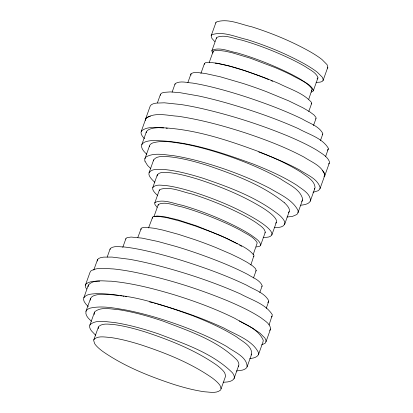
<?xml version="1.0" encoding="UTF-8"?>
<svg xmlns="http://www.w3.org/2000/svg" width="413" height="413" viewBox="0 0 413 413"><rect width="100%" height="100%" fill="white"/><g stroke="black" fill="none" stroke-linecap="round" stroke-linejoin="round"><path stroke-width="0.62" d="M213.118 52.26L213.16 51.465L213.686 50.871L217.703 50.247L225.188 51.197L232.323 52.797L250.541 58.259L275.006 67.541A68.625 11.327 19.7 0 1 291.356 74.98C298.454 79.146 307.365 82.068 312.135 89.115L308.764 99.203M145.546 120.467L145.629 118.861L150.203 106.084L151.246 104.773L153.233 103.782L156.129 103.126L164.348 102.806L181.193 104.566A129.352 21.347 19.7 0 1 201.683 108.521C231.27 115.335 260.309 124.576 288.357 136.207C298.176 140.405 307.922 144.855 317.096 150.342C321.582 153.44 327.153 156.202 329.378 161.483L329.29 163.089L324.716 175.866L324.024 176.738M324.716 175.866L324.804 174.265L323.952 172.397L322.217 170.306M263.169 237.325C266.086 237.294 269.963 237.702 271.831 234.976L276.405 222.199C276.999 219.783 274.965 217.801 273.52 216.144A94.314 15.565 19.7 0 0 263.019 208.085C242.787 195.592 220.599 186.531 198.018 179.242C189.108 176.511 180.068 174.043 170.812 172.799C166.491 172.706 160.538 170.992 157.332 174.771L152.758 187.548C152.165 189.965 154.199 191.947 155.644 193.604A94.314 15.565 19.7 0 0 157.642 195.468M157.188 176.005L157.332 174.771M271.831 234.976C272.42 232.56 270.391 230.578 268.94 228.921A94.314 15.565 19.7 0 0 258.445 220.867C238.213 208.374 216.02 199.309 193.444 192.019C184.528 189.288 175.489 186.826 166.232 185.582C161.911 185.483 155.964 183.775 152.758 187.548M284.381 202.726C262.028 184.766 234.496 174.673 207.646 165.474C194.957 161.555 182.035 158.024 168.778 156.728C163.878 156.785 156.961 155.273 153.657 159.898L149.083 172.675L148.912 174.1A111.365 18.378 19.7 0 0 153.935 181.462L154.849 182.247M153.543 160.848L153.657 159.898M274.284 227.656C277.81 227.47 282.6 227.769 284.655 224.29L284.831 222.865A111.365 18.378 19.7 0 0 279.808 215.503C257.449 197.543 229.917 187.45 203.067 178.256C190.378 174.332 177.461 170.806 164.204 169.511C159.299 169.567 152.382 168.05 149.083 172.675M284.655 224.29L289.234 211.513L289.405 210.088A111.365 18.378 19.7 0 0 284.381 202.726M158.205 205.276L158.308 204.45C165.613 201.002 174.518 205.726 182.04 206.928C196.877 211.167 211.342 216.655 225.431 222.932A70.236 11.595 19.7 0 1 240.81 230.449C246.473 234.063 253.809 236.706 257.232 242.813L253.174 254.671M97.308 261.057L97.52 259.627L98.65 258.476L100.705 257.64L103.663 257.123L112.031 257.077L129.269 259.25A122.991 20.299 19.7 0 1 157.162 265.363C185.607 272.786 213.624 282.058 240.526 293.953C251.362 299.957 265.595 303.761 272.368 314.825L269.039 324.969M236.381 371.019L242.369 370.12A131.881 21.765 19.7 0 0 247.108 366.806L251.682 354.029C252.106 345.702 242.204 341.427 236.649 336.946C222.659 328.196 207.496 321.515 192.169 315.491C162.03 304.861 130.616 293.261 98.206 294.608A131.881 21.765 19.7 0 0 91.495 297.159L90.54 298.537L85.966 311.314C84.995 315.418 88.707 318.691 91.397 321.237M90.287 300.205L90.54 298.537M247.108 366.806C247.067 356.61 233.779 351.855 226.866 346.559C212.112 338.139 196.412 331.484 180.496 325.599C162.799 319.182 144.71 313.766 126.244 310.065C114.587 308.129 102.47 305.522 90.7 308A131.881 21.765 19.7 0 0 85.966 311.314M249.793 358.634C252.885 358.174 256.618 357.694 258.404 354.793L262.978 342.01L263.251 340.24C258.316 328.872 244.821 324.391 234.868 318.361C215.302 308.692 194.755 301.149 173.93 294.701C153.399 288.589 132.501 283.199 111.123 281.181C103.761 281.284 93.968 278.914 88.397 284.991L83.824 297.773L83.545 299.544L84.19 301.614L85.765 303.963L88.253 306.549M88.124 286.761L88.397 284.991M258.404 354.793L258.677 353.022C252.694 340.08 235.673 334.773 224.037 328.118C202.561 318.206 180.166 310.359 157.394 304.025M160.301 95.346L160.585 94.087L161.736 93.09L163.765 92.383L170.399 91.908L180.063 92.698L198.529 95.94A115.459 19.055 19.7 0 1 226.773 103.028C251.181 110.034 275.27 118.314 298.475 128.67C308.573 134.38 322.104 137.839 328.345 148.262L328.061 149.527L327.297 150.193M216.453 38.363L216.644 37.495C224.445 33.943 233.748 38.75 241.713 40.102C258.584 44.986 274.996 51.413 290.85 58.971A73.896 12.194 19.7 0 1 305.357 66.658C309.776 69.771 315.738 72.198 317.953 77.453L317.762 78.315L317.045 78.96M110.049 249.509L110.369 248.404C114.21 245.534 119.569 246.928 124.014 246.969C133.972 248.043 143.776 250.185 153.502 252.534A107.137 17.682 19.7 0 1 181.214 260.257C203.532 267.242 225.617 275.161 246.742 285.249C254.207 289.792 264.526 292.641 268.78 300.819L268.46 301.918L267.717 302.497M174.957 84.464L175.298 83.509C180.471 80.509 187.027 82.739 192.634 83.08C202.7 84.701 212.612 87.133 222.447 89.797A98.542 16.262 19.7 0 1 248.905 97.845C267.097 103.957 285.109 110.72 302.399 119.078C309.28 123.348 318.981 125.96 322.842 133.585L322.501 134.545M159.284 190.574L159.609 189.655C169.407 185.716 181.823 191.916 191.627 193.909C209.184 199.422 226.314 206.361 242.679 214.786A79.373 13.102 19.7 0 1 256.21 222.674C259.509 225.302 264.201 227.558 265.306 231.956L264.976 232.875M86.544 289.048L85.486 286.999L85.388 285.223L89.967 272.446L90.834 270.969C97.483 266.881 105.929 268.682 113.317 268.935A133.957 22.111 19.7 0 1 132.16 271.739C164.751 278.145 196.624 288.073 227.331 300.69C238.915 305.646 250.469 310.875 261.021 317.814C264.681 320.803 270.396 323.668 270.561 329.001L265.987 341.778L265.12 343.255L261.682 344.891M141.184 131.618L145.758 118.836M93.777 270.081L97.52 259.627M141.778 144.679L146.357 131.897M157.425 102.816L160.337 94.685M107.199 257.062L110.111 248.925M144.917 158.7L149.496 145.918M172.128 92.094L175.04 83.963M89.9 325.067L94.474 312.29M122.775 247.366L125.898 238.652M93.818 339.832L98.392 327.055M187.869 82.574L190.987 73.865M137.828 237.485L141.339 228.136L143.548 227.387L145.448 227.289L154.447 228.301L162.985 230.113L178.421 234.326L194.946 239.7A76.426 12.612 19.7 0 1 215.772 247.511L230.991 254.047L240.005 258.399L247.351 262.425L252.575 265.869L255.487 268.564L256.184 270.432L253.484 277.985M214.843 41.682L211.915 38.383L211.172 35.792L215.932 22.498M200.894 73.447L204.43 63.571L205.71 62.554L208.741 62.239L216.995 63.21L229.411 66.09L244.527 70.608L260.164 76.059A71.821 11.853 19.7 0 1 279.214 83.669C290.2 89.265 303.39 93.002 311.629 102.563L311.67 103.364L308.759 111.495M154.803 202.866L159.377 190.083M211.905 50.68L216.484 37.903M148.535 227.945L152.748 216.902L154.921 216.293L158.7 216.366L167.823 217.904L180.615 221.26L195.53 226.076L210.454 231.631A69.167 11.414 19.7 0 1 228.007 239.106C236.84 243.918 247.661 247.201 254 255.368L250.887 264.867M153.941 216.649L158.308 204.45M209.21 62.502L213.16 51.465M313.348 90.69L317.922 77.912M260.634 245.224L265.213 232.442M323.049 80.535L327.808 67.247L327.065 64.65L321.98 59.524A86.327 14.248 19.7 0 0 309.719 51.486C291.356 41.202 271.769 33.169 251.724 26.793C240.511 24.382 227.625 17.991 216.267 22.044L215.751 23.009M313.467 125.598L315.966 118.629M259.798 292.502L262.085 286.111M234.021 378.613L238.595 365.83M320.473 140.482L322.76 134.091M297.974 212.71L302.548 199.928M266.225 308.366L268.718 301.397M325.609 156.475L328.309 148.923M310.261 201.172L314.84 188.39M320.008 188.674L324.587 175.892M145.572 119.693L146.181 118.061C155.371 111.871 167.735 115.681 178.039 116.244C201.048 119.687 223.567 125.826 245.673 132.991C265.698 139.702 285.548 147.229 304.205 157.198C311.474 162.087 322.212 165.845 324.773 175.04L324.164 176.671M125.795 239.086L126.146 238.26L127.116 237.63L131.066 237.052L142.01 238.115L157.849 241.466L176.175 246.509A90.22 14.889 19.7 0 1 200.909 254.63C216.897 260.391 232.767 266.617 247.852 274.48C252.704 277.753 259.829 279.89 262.183 285.677L261.837 286.503M146.099 132.728L146.811 131.148L148.288 129.873L150.446 128.908A135.541 22.369 19.7 0 1 160.678 127.643C194.1 129.047 226.391 139.671 257.542 151.163C272.673 157.157 287.675 163.729 301.444 172.474C306.58 176.506 314.489 180.285 315.098 187.564L314.381 189.144M315.718 118.965L316.079 118.257L315.935 117.369L313.994 114.964L309.642 111.722L302.837 107.741L288.744 100.86L266.055 91.526A82.693 13.65 19.7 0 0 243.272 83.514L220.232 76.777L205.638 73.566L198.421 72.621L193.62 72.647L191.234 73.529L190.873 74.237L191.018 75.125M211.172 35.792L211.688 34.821C223.046 30.774 235.931 37.16 247.15 39.576C267.196 45.946 286.777 53.979 305.145 64.268A86.327 14.248 19.7 0 1 317.406 72.306L322.491 77.427L323.234 80.024L322.718 80.989L321.608 81.707L319.925 82.172L316.1 82.347M327.292 68.212L327.808 67.247M85.388 285.223L86.255 283.752C90.122 280.974 95.212 281.258 99.75 281.181M269.694 330.472L270.561 329.001M255.797 271.067L256.184 270.432M288.413 212.726L289.234 211.513M251.047 354.943L251.682 354.029M311.242 103.962L311.67 103.364M275.631 223.196L276.405 222.199M83.824 297.773C86.678 293.705 92.435 294.025 96.859 293.612C104.334 293.509 111.784 294.402 119.166 295.501M145.629 118.861L146.672 117.555L150.394 116.167M253.536 256.741L254.005 256.158M328.598 163.961L329.29 163.089M311.572 90.499L312.094 89.91M271.403 317.024L272.157 316.26M154.333 216.619L156.883 216.014L163.367 216.484L177.466 219.706L196.557 225.89L220.857 235.709A70.236 11.595 19.7 0 1 235.74 242.968M311.257 92.161L313.183 91.097L313.379 90.23C311.165 84.98 305.197 82.554 300.783 79.435A73.896 12.194 19.7 0 0 286.276 71.748C270.422 64.196 254.01 57.768 237.134 52.885C229.169 51.532 219.871 46.726 212.07 50.278L211.874 51.14L212.814 53.07M313.028 192.282L318.062 190.76L319.59 189.448L320.194 187.817C317.633 178.623 306.9 174.864 299.626 169.98C286.493 162.913 272.694 157.183 258.739 151.948M256.199 246.989L259.519 246.334L260.402 245.652L260.727 244.733C259.622 240.335 254.935 238.079 251.636 235.451A79.373 13.102 19.7 0 0 238.1 227.568C220.279 218.42 201.585 210.935 182.36 205.297C173.646 203.712 163.651 198.741 155.035 202.432L154.71 203.351L154.947 204.492L157.079 207.347M287.025 217.016L292.45 216.402L296.622 214.615A126.399 20.862 19.7 0 0 297.918 210.243C292.27 199.52 280.009 194.482 270.112 188.473C254.935 180.543 239.044 174.064 222.87 168.478C206.727 163.021 190.264 158.344 173.414 155.66C164.555 154.865 154.529 152.351 146.269 156.795A126.399 20.862 19.7 0 0 144.973 161.168M223.18 382.231C226.768 382.082 230.986 382.03 233.644 379.263A119.352 19.7 19.7 0 0 232.369 372.717C212.313 352.888 184.281 343.755 158.463 333.869C143.853 328.97 128.959 324.721 113.704 322.408C106.131 321.97 96.781 319.301 90.277 324.422A119.352 19.7 19.7 0 0 91.547 330.963L95.63 335.211M163.672 127.916C156.434 127.793 147.694 125.975 141.607 130.838L140.998 132.47L141.344 134.406L142.645 136.615L144.498 138.66M166.088 128.133L167.301 128.242M215.188 63.158L217.057 63.395M217.682 63.473C234.073 66.354 249.798 72.146 265.249 78.191M120.384 295.713L121.603 295.92M122.826 296.131L124.045 296.338M125.263 296.549L126.481 296.756M149.578 301.934L153.228 302.889M154.421 303.214L156.202 303.7M265.786 78.403L268.687 79.606M239.282 320.958L252.198 327.891L260.035 333.208L264.831 337.958L265.884 340.002L265.987 341.778M236.236 243.231L237.361 243.851M239.607 245.095L241.682 246.318M150.822 168.68L147.508 165.401L144.973 161.168M146.76 154.25C144.338 151.907 141.339 149.17 141.52 145.505L142.237 143.925L143.714 142.655A135.541 22.369 19.7 0 1 151.989 140.585C186.841 140.477 220.547 152.242 252.968 163.94C268.094 169.939 283.101 176.506 296.87 185.251C302.006 189.283 309.91 193.062 310.519 200.341L309.807 201.921L308.33 203.196A135.541 22.369 19.7 0 1 300.659 205.215M221.094 388.757L220.144 385.67A102.842 16.974 19.7 0 0 212.034 377.818C190.357 362.764 165.505 352.934 140.565 344.695C130.611 341.618 120.513 338.887 110.178 337.452C104.969 337.214 98.459 335.49 94.123 339.238L93.674 340.488L94.623 343.57A102.842 16.974 19.7 0 0 102.734 351.422C124.411 366.476 149.269 376.31 174.203 384.549C184.157 387.621 194.255 390.357 204.59 391.787C209.799 392.025 216.309 393.749 220.645 390.001L225.668 375.975L224.718 372.893A102.842 16.974 19.7 0 0 216.613 365.04C194.931 349.987 170.079 340.152 145.144 331.913C135.19 328.841 125.087 326.105 114.752 324.675C109.543 324.437 103.038 322.713 98.697 326.461L98.253 327.705L98.371 328.676M140.947 228.771L141.034 229.602M204.43 63.571L204.476 64.371M152.278 217.491L152.283 218.276M270.99 80.561A68.625 11.327 19.7 0 1 272.652 81.268M301.619 201.456A126.399 20.862 19.7 0 0 302.688 199.174C300.184 188.937 288.413 184.43 280.52 178.891C265.791 170.59 250.185 163.946 234.326 158.127C218.049 152.268 201.42 147.276 184.42 143.982C173.997 142.433 162.934 139.826 152.573 143.001A126.399 20.862 19.7 0 0 149.351 146.677M94.283 314.5A119.352 19.7 19.7 0 1 94.851 311.639C101.355 306.518 110.705 309.187 118.278 309.626C133.533 311.939 148.427 316.188 163.037 321.087C188.86 330.978 216.887 340.105 236.948 359.94A119.352 19.7 19.7 0 1 238.218 366.481"/></g></svg>
